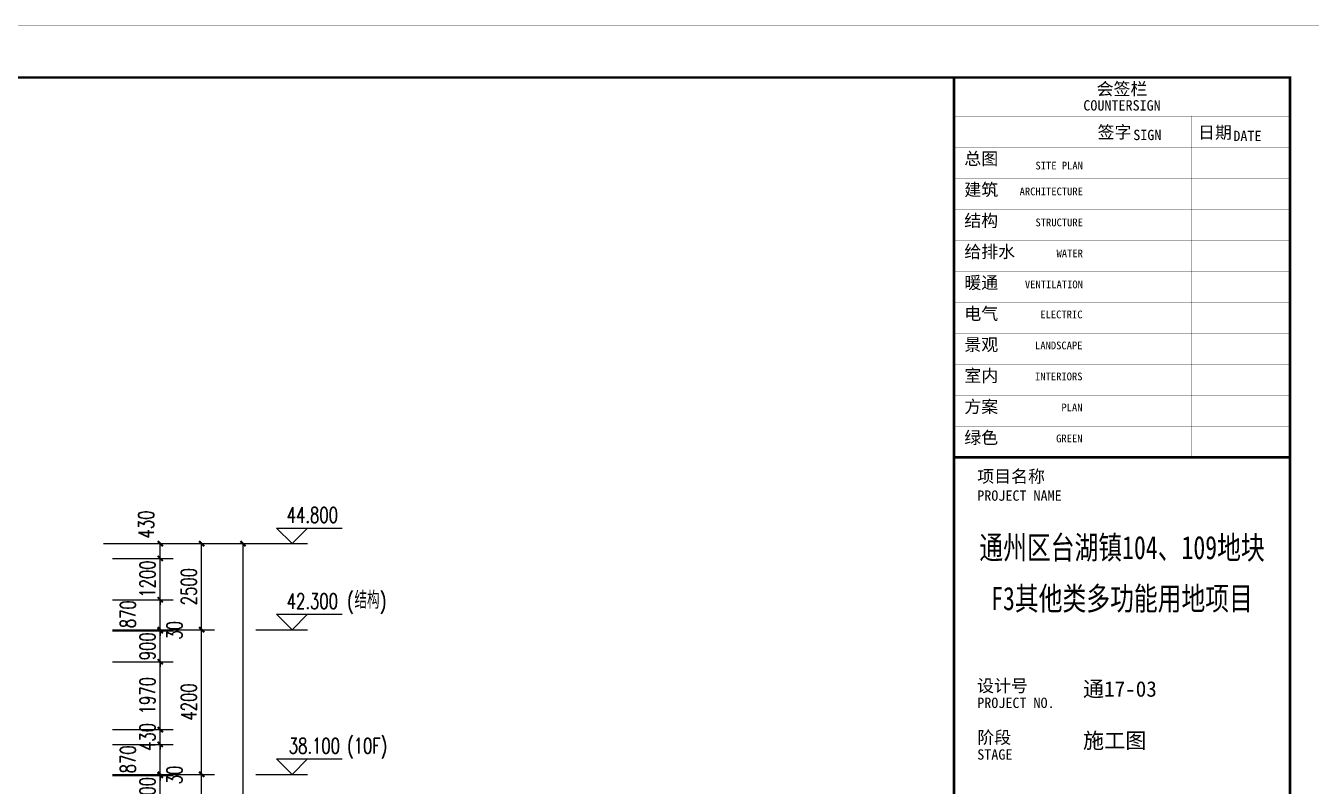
# Model space of a CAD drawing. Extents: x -781494 to 378714, y -27129 to 259749.
# Drawn here: x 214377 to 251677, y 128997 to 151079 of the extents above; entities that cross this region are included whole.
import ezdxf
from ezdxf.enums import TextEntityAlignment as Align

# ---------------------------------------------------------------- set-up
doc = ezdxf.new("R2010")
doc.units = 0
doc.header["$LTSCALE"] = 1000
doc.header["$MEASUREMENT"] = 0
for name, color, linetype in [('DIM_ELEV', 3, 'Continuous'), ('PUB_DIM', 3, 'Continuous'), ('PUB_TEXT', 7, 'Continuous')]:
    doc.layers.add(name, color=color, linetype=linetype)
doc.styles.add('_TCH_DIM', font='SIMPLEX', dxfattribs={"bigfont": 'GBCBIG'})
doc.styles.add('_TCH_DIM_T3', font='SIMPLEX', dxfattribs={"width": 0.705882, "bigfont": 'GBCBIG'})
doc.styles.add('图签信息$0$华文细黑', font='STXIHEI.TTF', dxfattribs={"height": 10})
doc.dimstyles.new('_TCH_ARCH&&150', dxfattribs={"dimtxt": 446.25, "dimasz": 150, "dimexe": 375, "dimexo": 450, "dimgap": 150, "dimtad": 1, "dimdec": 0, "dimzin": 0, "dimdsep": 46, "dimtxsty": '_TCH_DIM_T3', "dimblk": 'ARCHTICK', "dimcen": 0.09, "dimclrt": 7, "dimazin": 2, "dimtfac": 1, "dimtdec": 0, "dimtix": 1, "dimtmove": 2, "dimatfit": 3, "dimfxl": 0, "dimtolj": 1, "dimtzin": 0, "dimarcsym": 0})

# ---------------------------------------------------------------- blocks, each defined once
blk = doc.blocks.new('图框-A1')
for points, const_width in [([(0, 0), (841, 0), (841, 594), (0, 594)], 0.05), ([(766, 584), (25, 584), (25, 10), (766, 10)], 0.5)]:
    blk.add_lwpolyline(points, close=True, dxfattribs=dict(const_width=const_width))
blk = doc.blocks.new('图签信息')
at = {"const_width": 0.5}
for points in [[(-65, 574), (-65, 500.5), (0, 500.5), (0, 574)], [(-65, 0), (0, 0), (0, 500.5), (-65, 500.5)]]:
    blk.add_lwpolyline(points, close=True, dxfattribs=at)
at = {"const_width": 0.05}
for points in [[(-65, 566.5), (0, 566.5)], [(-39.14, 566.5), (-39.14, 500.5)], [(-19.1, 566.5), (-19.1, 500.5)], [(-65, 560.5), (0, 560.5)], [(-65, 554.5), (0, 554.5)], [(-65, 548.5), (0, 548.5)], [(-65, 542.5), (0, 542.5)], [(-65, 536.5), (0, 536.5)], [(-65, 530.5), (0, 530.5)], [(-65, 524.5), (0, 524.5)], [(-65, 518.5), (0, 518.5)], [(-65, 512.5), (0, 512.5)], [(-65, 512.5), (0, 512.5)], [(-65, 506.5), (0, 506.5)], [(-65, 500.5), (0, 500.5)], [(-62.5, 450.87), (-2.5, 450.87)], [(-62.5, 440.87), (-2.5, 440.87)]]:
    blk.add_lwpolyline(points, dxfattribs=at)
at = {"style": '图签信息$0$华文细黑'}
for s, height, p in [('会签栏', 2.4, (-32.5, 573)), ('COUNTERSIGN', 2, (-32.5, 569.6))]:
    blk.add_text(s, height=height, dxfattribs=at).set_placement(p, align=Align.TOP_CENTER)
for s, height, p in [('签字', 2.4, (-37.22, 564.63)), ('日期', 2.4, (-17.79, 564.58)), ('SIGN', 2, (-30.32, 563.88)), ('DATE', 2, (-10.96, 563.7)), ('总图', 2.4, (-63, 559.5)), ('建筑', 2.4, (-63, 553.5)), ('结构', 2.4, (-63, 547.5)), ('给排水', 2.4, (-63, 541.5)), ('暖通', 2.4, (-63, 535.5)), ('电气', 2.4, (-63, 529.5)), ('景观', 2.4, (-63, 523.5)), ('室内', 2.4, (-63, 517.5)), ('方案', 2.4, (-63, 511.5)), ('绿色', 2.4, (-63, 505.5)), ('项目名称', 2.4, (-60.5, 498)), ('PROJECT NAME', 2, (-60.5, 494.08)), ('设计号', 2.4, (-60.54, 457.48)), ('PROJECT NO.', 2, (-60.5, 453.97)), ('阶段', 2.4, (-60.5, 447.47)), ('STAGE', 2, (-60.5, 443.97))]:
    blk.add_text(s, height=height, dxfattribs=at).set_placement(p, align=Align.TOP_LEFT)
for s, p in [('SITE PLAN', (-40.06, 557.7)), ('ARCHITECTURE', (-40.06, 552.7)), ('STRUCTURE', (-40.06, 546.7)), ('WATER', (-40.06, 540.7)), ('VENTILATION', (-40.06, 534.7)), ('ELECTRIC', (-40.14, 528.89)), ('LANDSCAPE', (-40.14, 522.89)), ('INTERIORS', (-40.14, 516.89)), ('PLAN', (-40.14, 510.89)), ('GREEN', (-40.14, 504.89))]:
    blk.add_text(s, height=1.5, dxfattribs=at).set_placement(p, align=Align.TOP_RIGHT)
at = {"color": 4, "style": '图签信息$0$华文细黑', "width": 0.75}
for s, p in [('通州区台湖镇104、109地块', (-32.5, 480.78)), ('F3其他类多功能用地项目', (-32.5, 470.91))]:
    blk.add_text(s, height=4.5, dxfattribs=at).set_placement(p, align=Align.CENTER)
at = {"color": 4, "ltscale": 0.001, "char_height": 3, "width": 58.4895, "attachment_point": 4, "style": '图签信息$0$华文细黑'}
for s, insert in [('通17-03', (-40.06, 455.51)), ('施工图', (-40.06, 445.51))]:
    blk.add_mtext(s, dxfattribs=dict(at, insert=insert))
blk = doc.blocks.new('图签-A1')
at = {"color": 2}
blk.add_blockref('图签信息', (0, 0), dxfattribs=at)
blk = doc.blocks.new('_ArchTick')
at = {"color": 0, "linetype": 'ByBlock', "const_width": 0.4}
blk.add_lwpolyline([(-0.5, -0.5), (0.5, 0.5)], dxfattribs=at)
blk = doc.blocks.new('*D360')
at = {"layer": 'Defpoints', "color": 0, "transparency": 16777216}
for p in [(197219, 57619), (201719, 57619), (197219, 2869)]:
    blk.add_point(p, dxfattribs=at)
at = {"layer": 'PUB_DIM', "color": 0, "lineweight": -2, "transparency": 16777216}
for p, q in [((197669, 57619), (202094, 57619)), ((201719, 2869), (201719, 57619)), ((197669, 2869), (202094, 2869))]:
    blk.add_line(p, q, dxfattribs=at)
at = {"layer": 'PUB_DIM', "color": 0, "lineweight": -2, "transparency": 16777216, "xscale": 150, "yscale": 150, "zscale": 150}
for p, rotation in [((201719, 57619), 90), ((201719, 2869), 270)]:
    blk.add_blockref('_ArchTick', p, dxfattribs=dict(at, rotation=rotation))
at = {"layer": 'PUB_DIM', "color": 7, "transparency": 16777216, "insert": (201346, 30244), "char_height": 446.2, "attachment_point": 5, "rotation": 90, "style": '_TCH_DIM_T3'}
blk.add_mtext('\\A1;54750', dxfattribs=at)
blk = doc.blocks.new('*D361')
at = {"layer": 'Defpoints', "color": 0, "transparency": 16777216}
for p in [(198682, 57619), (200519, 57619), (198682, 55119)]:
    blk.add_point(p, dxfattribs=at)
at = {"layer": 'PUB_DIM', "color": 0, "lineweight": -2, "transparency": 16777216}
for p, q in [((199132, 57619), (200894, 57619)), ((200519, 55119), (200519, 57619)), ((199132, 55119), (200894, 55119))]:
    blk.add_line(p, q, dxfattribs=at)
at = {"layer": 'PUB_DIM', "color": 0, "lineweight": -2, "transparency": 16777216, "xscale": 150, "yscale": 150, "zscale": 150}
for p, rotation in [((200519, 57619), 90), ((200519, 55119), 270)]:
    blk.add_blockref('_ArchTick', p, dxfattribs=dict(at, rotation=rotation))
at = {"layer": 'PUB_DIM', "color": 7, "transparency": 16777216, "insert": (200146, 56369), "char_height": 446.2, "attachment_point": 5, "rotation": 90, "style": '_TCH_DIM_T3'}
blk.add_mtext('\\A1;2500', dxfattribs=at)
blk = doc.blocks.new('*D362')
at = {"layer": 'Defpoints', "color": 0, "transparency": 16777216}
for p in [(198682, 55119), (200519, 55119), (198682, 50919)]:
    blk.add_point(p, dxfattribs=at)
at = {"layer": 'PUB_DIM', "color": 0, "lineweight": -2, "transparency": 16777216}
for p, q in [((199132, 55119), (200894, 55119)), ((200519, 50919), (200519, 55119)), ((199132, 50919), (200894, 50919))]:
    blk.add_line(p, q, dxfattribs=at)
at = {"layer": 'PUB_DIM', "color": 0, "lineweight": -2, "transparency": 16777216, "xscale": 150, "yscale": 150, "zscale": 150}
for p, rotation in [((200519, 55119), 90), ((200519, 50919), 270)]:
    blk.add_blockref('_ArchTick', p, dxfattribs=dict(at, rotation=rotation))
at = {"layer": 'PUB_DIM', "color": 7, "transparency": 16777216, "insert": (200146, 53019), "char_height": 446.2, "attachment_point": 5, "rotation": 90, "style": '_TCH_DIM_T3'}
blk.add_mtext('\\A1;4200', dxfattribs=at)
blk = doc.blocks.new('*D363')
at = {"layer": 'Defpoints', "color": 0, "transparency": 16777216}
for p in [(198682, 50919), (200519, 50919), (198682, 46719)]:
    blk.add_point(p, dxfattribs=at)
at = {"layer": 'PUB_DIM', "color": 0, "lineweight": -2, "transparency": 16777216}
for p, q in [((199132, 50919), (200894, 50919)), ((200519, 46719), (200519, 50919)), ((199132, 46719), (200894, 46719))]:
    blk.add_line(p, q, dxfattribs=at)
at = {"layer": 'PUB_DIM', "color": 0, "lineweight": -2, "transparency": 16777216, "xscale": 150, "yscale": 150, "zscale": 150}
for p, rotation in [((200519, 50919), 90), ((200519, 46719), 270)]:
    blk.add_blockref('_ArchTick', p, dxfattribs=dict(at, rotation=rotation))
at = {"layer": 'PUB_DIM', "color": 7, "transparency": 16777216, "insert": (200146, 48819), "char_height": 446.2, "attachment_point": 5, "rotation": 90, "style": '_TCH_DIM_T3'}
blk.add_mtext('\\A1;4200', dxfattribs=at)
blk = doc.blocks.new('*D375')
at = {"layer": 'Defpoints', "color": 0, "transparency": 16777216}
for p in [(197482, 57619), (199319, 57619), (197482, 57189)]:
    blk.add_point(p, dxfattribs=at)
at = {"layer": 'PUB_DIM', "color": 0, "lineweight": -2, "transparency": 16777216}
for p, q in [((197932, 57619), (199694, 57619)), ((199319, 57189), (199319, 57619)), ((197932, 57189), (199694, 57189))]:
    blk.add_line(p, q, dxfattribs=at)
at = {"layer": 'PUB_DIM', "color": 0, "lineweight": -2, "transparency": 16777216, "xscale": 150, "yscale": 150, "zscale": 150}
for p, rotation in [((199319, 57619), 90), ((199319, 57189), 270)]:
    blk.add_blockref('_ArchTick', p, dxfattribs=dict(at, rotation=rotation))
at = {"layer": 'PUB_DIM', "color": 7, "transparency": 16777216, "insert": (198906, 58174), "char_height": 446.2, "attachment_point": 5, "rotation": 90, "style": '_TCH_DIM_T3'}
blk.add_mtext('\\A1;430', dxfattribs=at)
blk = doc.blocks.new('*D376')
at = {"layer": 'Defpoints', "color": 0, "transparency": 16777216}
for p in [(197482, 57189), (199319, 57189), (197482, 55989)]:
    blk.add_point(p, dxfattribs=at)
at = {"layer": 'PUB_DIM', "color": 0, "lineweight": -2, "transparency": 16777216}
for p, q in [((197932, 57189), (199694, 57189)), ((199319, 57189), (199319, 57339)), ((199319, 55989), (199319, 57189)), ((197932, 55989), (199694, 55989)), ((199319, 55989), (199319, 55839))]:
    blk.add_line(p, q, dxfattribs=at)
at = {"layer": 'PUB_DIM', "color": 0, "lineweight": -2, "transparency": 16777216, "xscale": 150, "yscale": 150, "zscale": 150}
for p, rotation in [((199319, 57189), 270), ((199319, 55989), 90)]:
    blk.add_blockref('_ArchTick', p, dxfattribs=dict(at, rotation=rotation))
at = {"layer": 'PUB_DIM', "color": 7, "transparency": 16777216, "insert": (198946, 56589), "char_height": 446.2, "attachment_point": 5, "rotation": 90, "style": '_TCH_DIM_T3'}
blk.add_mtext('\\A1;1200', dxfattribs=at)
blk = doc.blocks.new('*D377')
at = {"layer": 'Defpoints', "color": 0, "transparency": 16777216}
for p in [(197482, 55989), (199319, 55989), (197482, 55119)]:
    blk.add_point(p, dxfattribs=at)
at = {"layer": 'PUB_DIM', "color": 0, "lineweight": -2, "transparency": 16777216}
for p, q in [((197932, 55989), (199694, 55989)), ((199319, 55119), (199319, 55989)), ((197932, 55119), (199694, 55119))]:
    blk.add_line(p, q, dxfattribs=at)
at = {"layer": 'PUB_DIM', "color": 0, "lineweight": -2, "transparency": 16777216, "xscale": 150, "yscale": 150, "zscale": 150}
for p, rotation in [((199319, 55989), 90), ((199319, 55119), 270)]:
    blk.add_blockref('_ArchTick', p, dxfattribs=dict(at, rotation=rotation))
at = {"layer": 'PUB_DIM', "color": 7, "transparency": 16777216, "insert": (198381, 55569), "char_height": 446.2, "attachment_point": 5, "rotation": 90, "style": '_TCH_DIM_T3'}
blk.add_mtext('\\A1;870', dxfattribs=at)
blk = doc.blocks.new('*D378')
at = {"layer": 'Defpoints', "color": 0, "transparency": 16777216}
for p in [(197482, 55119), (197482, 55089), (199319, 55119)]:
    blk.add_point(p, dxfattribs=at)
at = {"layer": 'PUB_DIM', "color": 0, "lineweight": -2, "transparency": 16777216}
for p, q in [((199319, 55119), (199319, 55269)), ((197932, 55119), (199694, 55119)), ((197932, 55089), (199694, 55089)), ((199319, 55089), (199319, 55119)), ((199319, 55089), (199319, 54939))]:
    blk.add_line(p, q, dxfattribs=at)
at = {"layer": 'PUB_DIM', "color": 0, "lineweight": -2, "transparency": 16777216, "xscale": 150, "yscale": 150, "zscale": 150}
for p, rotation in [((199319, 55119), 270), ((199319, 55089), 90)]:
    blk.add_blockref('_ArchTick', p, dxfattribs=dict(at, rotation=rotation))
at = {"layer": 'PUB_DIM', "color": 7, "transparency": 16777216, "insert": (199731, 55104), "char_height": 446.2, "attachment_point": 5, "rotation": 90, "style": '_TCH_DIM_T3'}
blk.add_mtext('\\A1;30', dxfattribs=at)
blk = doc.blocks.new('*D379')
at = {"layer": 'Defpoints', "color": 0, "transparency": 16777216}
for p in [(197482, 55089), (199319, 55089), (197482, 54189)]:
    blk.add_point(p, dxfattribs=at)
at = {"layer": 'PUB_DIM', "color": 0, "lineweight": -2, "transparency": 16777216}
for p, q in [((199319, 55089), (199319, 55239)), ((197932, 55089), (199694, 55089)), ((199319, 54189), (199319, 55089)), ((197932, 54189), (199694, 54189)), ((199319, 54189), (199319, 54039))]:
    blk.add_line(p, q, dxfattribs=at)
at = {"layer": 'PUB_DIM', "color": 0, "lineweight": -2, "transparency": 16777216, "xscale": 150, "yscale": 150, "zscale": 150}
for p, rotation in [((199319, 55089), 270), ((199319, 54189), 90)]:
    blk.add_blockref('_ArchTick', p, dxfattribs=dict(at, rotation=rotation))
at = {"layer": 'PUB_DIM', "color": 7, "transparency": 16777216, "insert": (198946, 54639), "char_height": 446.2, "attachment_point": 5, "rotation": 90, "style": '_TCH_DIM_T3'}
blk.add_mtext('\\A1;900', dxfattribs=at)
blk = doc.blocks.new('*D380')
at = {"layer": 'Defpoints', "color": 0, "transparency": 16777216}
for p in [(197482, 54189), (199319, 54189), (197482, 52219)]:
    blk.add_point(p, dxfattribs=at)
at = {"layer": 'PUB_DIM', "color": 0, "lineweight": -2, "transparency": 16777216}
for p, q in [((197932, 54189), (199694, 54189)), ((199319, 52219), (199319, 54189)), ((197932, 52219), (199694, 52219))]:
    blk.add_line(p, q, dxfattribs=at)
at = {"layer": 'PUB_DIM', "color": 0, "lineweight": -2, "transparency": 16777216, "xscale": 150, "yscale": 150, "zscale": 150}
for p, rotation in [((199319, 54189), 90), ((199319, 52219), 270)]:
    blk.add_blockref('_ArchTick', p, dxfattribs=dict(at, rotation=rotation))
at = {"layer": 'PUB_DIM', "color": 7, "transparency": 16777216, "insert": (198946, 53204), "char_height": 446.2, "attachment_point": 5, "rotation": 90, "style": '_TCH_DIM_T3'}
blk.add_mtext('\\A1;1970', dxfattribs=at)
blk = doc.blocks.new('*D381')
at = {"layer": 'Defpoints', "color": 0, "transparency": 16777216}
for p in [(197482, 52219), (199319, 52219), (197482, 51789)]:
    blk.add_point(p, dxfattribs=at)
at = {"layer": 'PUB_DIM', "color": 0, "lineweight": -2, "transparency": 16777216}
for p, q in [((199319, 52219), (199319, 52369)), ((197932, 52219), (199694, 52219)), ((199319, 51789), (199319, 52219)), ((197932, 51789), (199694, 51789)), ((199319, 51789), (199319, 51639))]:
    blk.add_line(p, q, dxfattribs=at)
at = {"layer": 'PUB_DIM', "color": 0, "lineweight": -2, "transparency": 16777216, "xscale": 150, "yscale": 150, "zscale": 150}
for p, rotation in [((199319, 52219), 270), ((199319, 51789), 90)]:
    blk.add_blockref('_ArchTick', p, dxfattribs=dict(at, rotation=rotation))
at = {"layer": 'PUB_DIM', "color": 7, "transparency": 16777216, "insert": (198946, 52004), "char_height": 446.2, "attachment_point": 5, "rotation": 90, "style": '_TCH_DIM_T3'}
blk.add_mtext('\\A1;430', dxfattribs=at)
blk = doc.blocks.new('*D382')
at = {"layer": 'Defpoints', "color": 0, "transparency": 16777216}
for p in [(197482, 51789), (199319, 51789), (197482, 50919)]:
    blk.add_point(p, dxfattribs=at)
at = {"layer": 'PUB_DIM', "color": 0, "lineweight": -2, "transparency": 16777216}
for p, q in [((197932, 51789), (199694, 51789)), ((199319, 50919), (199319, 51789)), ((197932, 50919), (199694, 50919))]:
    blk.add_line(p, q, dxfattribs=at)
at = {"layer": 'PUB_DIM', "color": 0, "lineweight": -2, "transparency": 16777216, "xscale": 150, "yscale": 150, "zscale": 150}
for p, rotation in [((199319, 51789), 90), ((199319, 50919), 270)]:
    blk.add_blockref('_ArchTick', p, dxfattribs=dict(at, rotation=rotation))
at = {"layer": 'PUB_DIM', "color": 7, "transparency": 16777216, "insert": (198381, 51354), "char_height": 446.2, "attachment_point": 5, "rotation": 90, "style": '_TCH_DIM_T3'}
blk.add_mtext('\\A1;870', dxfattribs=at)
blk = doc.blocks.new('*D383')
at = {"layer": 'Defpoints', "color": 0, "transparency": 16777216}
for p in [(197482, 50919), (197482, 50889), (199319, 50919)]:
    blk.add_point(p, dxfattribs=at)
at = {"layer": 'PUB_DIM', "color": 0, "lineweight": -2, "transparency": 16777216}
for p, q in [((197932, 50919), (199694, 50919)), ((197932, 50889), (199694, 50889)), ((199319, 50919), (199319, 51069)), ((199319, 50889), (199319, 50919)), ((199319, 50889), (199319, 50739))]:
    blk.add_line(p, q, dxfattribs=at)
at = {"layer": 'PUB_DIM', "color": 0, "lineweight": -2, "transparency": 16777216, "xscale": 150, "yscale": 150, "zscale": 150}
for p, rotation in [((199319, 50919), 270), ((199319, 50889), 90)]:
    blk.add_blockref('_ArchTick', p, dxfattribs=dict(at, rotation=rotation))
at = {"layer": 'PUB_DIM', "color": 7, "transparency": 16777216, "insert": (199731, 50904), "char_height": 446.2, "attachment_point": 5, "rotation": 90, "style": '_TCH_DIM_T3'}
blk.add_mtext('\\A1;30', dxfattribs=at)
blk = doc.blocks.new('*D384')
at = {"layer": 'Defpoints', "color": 0, "transparency": 16777216}
for p in [(197482, 50889), (199319, 50889), (197482, 49989)]:
    blk.add_point(p, dxfattribs=at)
at = {"layer": 'PUB_DIM', "color": 0, "lineweight": -2, "transparency": 16777216}
for p, q in [((197932, 50889), (199694, 50889)), ((199319, 50889), (199319, 51039)), ((199319, 49989), (199319, 50889)), ((197932, 49989), (199694, 49989)), ((199319, 49989), (199319, 49839))]:
    blk.add_line(p, q, dxfattribs=at)
at = {"layer": 'PUB_DIM', "color": 0, "lineweight": -2, "transparency": 16777216, "xscale": 150, "yscale": 150, "zscale": 150}
for p, rotation in [((199319, 50889), 270), ((199319, 49989), 90)]:
    blk.add_blockref('_ArchTick', p, dxfattribs=dict(at, rotation=rotation))
at = {"layer": 'PUB_DIM', "color": 7, "transparency": 16777216, "insert": (198946, 50439), "char_height": 446.2, "attachment_point": 5, "rotation": 90, "style": '_TCH_DIM_T3'}
blk.add_mtext('\\A1;900', dxfattribs=at)
blk = doc.blocks.new('biaozhupouyou')
at = {"layer": 'DIM_ELEV'}
for p, q in [((203143.8, 57618.6), (202693.8, 58068.6)), ((202693.8, 58068.6), (204592.8, 58068.6)), ((203143.8, 57618.6), (203593.8, 58068.6)), ((202093.8, 57618.6), (203593.8, 57618.6)), ((203143.8, 55118.6), (202693.8, 55568.6)), ((202693.8, 55568.6), (204592.8, 55568.6)), ((203143.8, 55118.6), (203593.8, 55568.6)), ((202093.8, 55118.6), (203593.8, 55118.6)), ((203143.8, 50918.6), (202693.8, 51368.6)), ((202693.8, 51368.6), (204592.8, 51368.6)), ((203143.8, 50918.6), (203593.8, 51368.6)), ((202093.8, 50918.6), (203593.8, 50918.6))]:
    blk.add_line(p, q, dxfattribs=at)
at = {"layer": 'PUB_TEXT', "style": '_TCH_DIM', "width": 0.705882}
for s, height, p in [('44.800', 446.25, (202987.8, 58226.1)), ('42.300', 446.25, (202987.8, 55726.1)), ('(', 446.2, (204742.8, 55726.1)), (')', 446.2, (205690, 55726.1)), ('38.100', 446.25, (203047.8, 51526.1)), ('(10F)', 446.25, (204742.8, 51526.1))]:
    blk.add_text(s, height=height, dxfattribs=at).set_placement(p)
at = {"layer": 'PUB_TEXT', "style": '_TCH_DIM'}
blk.add_text('结构', height=506.38, dxfattribs=at).set_placement((204952.8, 55726.1))
at = {"layer": 'PUB_DIM'}
for base, p1, p2, picture, middle in [((199318.8, 57618.6), (197481.6, 57188.6), (197481.6, 57618.6), '*D375', (198906.3, 58173.6)), ((199318.8, 55988.6), (197481.6, 55118.6), (197481.6, 55988.6), '*D377', (198381.3, 55568.6)), ((199318.8, 55118.6), (197481.6, 55088.6), (197481.6, 55118.6), '*D378', (199731.3, 55103.6)), ((199318.8, 51788.6), (197481.6, 50918.6), (197481.6, 51788.6), '*D382', (198381.3, 51353.6)), ((199318.8, 50918.6), (197481.6, 50888.6), (197481.6, 50918.6), '*D383', (199731.3, 50903.6))]:
    dim = blk.add_linear_dim(base=base, p1=p1, p2=p2, angle=90, dimstyle='_TCH_ARCH&&150', dxfattribs=at)
    dim.commit()
    dim.dimension.update_dxf_attribs({"geometry": picture, "text_midpoint": middle, "dimtype": 161})
for p1, p2, distance, picture, middle in [((197219.4, 2868.6), (197219.4, 57618.6), -4499.3, '*D360', (201345.7, 30243.6)), ((198681.6, 55118.6), (198681.6, 57618.6), -1837.2, '*D361', (200145.7, 56368.6)), ((197481.6, 55988.6), (197481.6, 57188.6), -1837.2, '*D376', (198945.7, 56588.6)), ((197481.6, 54188.6), (197481.6, 55088.6), -1837.2, '*D379', (198945.7, 54638.6)), ((198681.6, 50918.6), (198681.6, 55118.6), -1837.2, '*D362', (200145.7, 53018.6)), ((197481.6, 52218.6), (197481.6, 54188.6), -1837.2, '*D380', (198945.7, 53203.6)), ((197481.6, 51788.6), (197481.6, 52218.6), -1837.2, '*D381', (198945.7, 52003.6)), ((197481.6, 49988.6), (197481.6, 50888.6), -1837.2, '*D384', (198945.7, 50438.6)), ((198681.6, 46718.6), (198681.6, 50918.6), -1837.2, '*D363', (200145.7, 48818.6))]:
    dim = blk.add_aligned_dim(p1=p1, p2=p2, distance=distance, dimstyle='_TCH_ARCH&&150', dxfattribs=at)
    dim.commit()
    dim.dimension.update_dxf_attribs({"geometry": picture, "text_midpoint": middle})

msp = doc.modelspace()

# ---------------------------------------------------------------- block references
at = {"xscale": 150, "yscale": 150, "zscale": 150}
for name, p in [('图框-A1', (126410.2, 61975)), ('图签-A1', (251060.2, 63475))]:
    msp.add_blockref(name, p, dxfattribs=at)
msp.add_blockref('biaozhupouyou', (18962.3, 78424.1))

doc.saveas('drawing.dxf')
